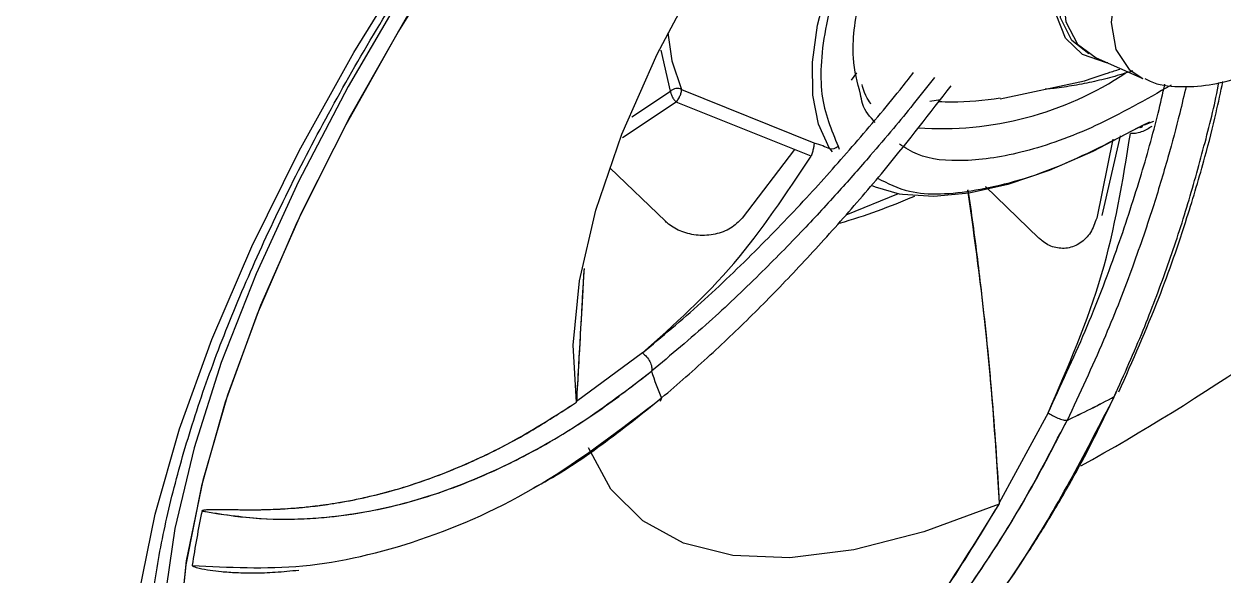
# Model space of a CAD drawing. Header units: inches. Extents: x 2 to 86, y -22 to 129.
# Drawn here: x 17.975 to 19.499, y 66.88 to 67.581 of the extents above; entities that cross this region are included whole.
import ezdxf

# ---------------------------------------------------------------- set-up
doc = ezdxf.new("R2010")
doc.units = ezdxf.units.IN
doc.header["$MEASUREMENT"] = 0
doc.layers.add('BDIM_CYAN', color=4, linetype='Continuous')

# ---------------------------------------------------------------- blocks, each defined once
blk = doc.blocks.new('2020 RHYTHM')
at = {"layer": 'BDIM_CYAN', "color": 3}
for p, q in [((16.4237, 66.5099), (16.4119, 66.562)), ((16.9648, 66.5521), (17.024, 66.5261)), ((16.6599, 66.5332), (16.6531, 66.524)), ((16.4376, 66.5121), (16.606, 66.4443)), ((16.8428, 66.5002), (16.9499, 66.5231)), ((16.4309, 66.4958), (16.3624, 66.4503)), ((16.3743, 66.4771), (16.4237, 66.5099)), ((16.6023, 66.4273), (16.4309, 66.4958)), ((16.7532, 66.4971), (16.7666, 66.4994)), ((17.0239, 66.4666), (17.0329, 66.471)), ((17.0263, 66.4669), (17.0378, 66.4715)), ((16.995, 66.453), (16.9717, 66.3518)), ((16.5811, 66.4357), (16.5147, 66.3482)), ((16.6256, 66.4368), (16.629, 66.4329)), ((16.6368, 66.44), (16.6381, 66.436)), ((16.9857, 66.4487), (16.9653, 66.3483)), ((16.4172, 66.3444), (16.3467, 66.4125)), ((16.6468, 66.3526), (16.7135, 66.3796)), ((16.8919, 66.3229), (16.8239, 66.3887)), ((16.3881, 66.1771), (16.3041, 66.1155)), ((16.3881, 66.1771), (16.3041, 66.1155)), ((16.4123, 66.1198), (16.4104, 66.1154)), ((16.9877, 66.1214), (16.9903, 66.1283)), ((16.9035, 66.1009), (16.8414, 65.9864)), ((16.9035, 66.1009), (16.8414, 65.9864)), ((16.8414, 65.9864), (16.8415, 65.9848)), ((16.8414, 65.9864), (16.8415, 65.9848))]:
    blk.add_line(p, q, dxfattribs=at)
at = {"layer": 'BDIM_CYAN', "color": 3, "flags": 128}
for points in [[(15.7478, 65.8698), (15.7685, 65.9721), (15.7995, 66.0804), (15.8405, 66.1941), (15.8914, 66.3123), (15.9517, 66.4341), (16.021, 66.5588), (16.0989, 66.6854), (16.1848, 66.8131), (16.278, 66.941), (16.378, 67.0681), (16.484, 67.1937), (16.5953, 67.3167), (16.7111, 67.4364), (16.8305, 67.5518), (16.9529, 67.6623), (17.0772, 67.7669), (17.2027, 67.8651)], [(17.1442, 67.8056), (17.0218, 67.707), (16.9008, 67.6021), (16.7822, 67.4919), (16.6668, 67.3771), (16.5554, 67.2584), (16.4488, 67.1368), (16.3479, 67.0131), (16.2532, 66.8883), (16.1656, 66.7632), (16.0855, 66.6387), (16.0137, 66.5157), (15.9507, 66.3951), (15.8968, 66.2778), (15.8524, 66.1647), (15.818, 66.0564), (15.7937, 65.9539), (15.7797, 65.8578)], [(16.7653, 67.4474), (16.6502, 67.3307), (16.5394, 67.2104), (16.4338, 67.0874), (16.3341, 66.9625), (16.2411, 66.8367), (16.1555, 66.7109), (16.0778, 66.5861), (16.0087, 66.4632), (15.9487, 66.343), (15.8983, 66.2265), (15.8577, 66.1146), (15.8273, 66.008), (15.8074, 65.9076), (15.798, 65.8141)], [(16.6668, 67.3771), (16.5554, 67.2584), (16.4489, 67.1368), (16.3479, 67.0132), (16.2532, 66.8883), (16.1656, 66.7632), (16.0855, 66.6387), (16.0137, 66.5157), (15.9507, 66.3951), (15.8968, 66.2778), (15.8524, 66.1647), (15.818, 66.0564), (15.7937, 65.9539), (15.7797, 65.8578), (15.7761, 65.7689), (15.783, 65.6878), (15.8003, 65.615), (15.8278, 65.5511), (15.8654, 65.4966), (15.8842, 65.4765)], [(16.675, 67.3565), (16.5617, 67.2353), (16.4535, 67.111), (16.3513, 66.9846), (16.2558, 66.8572), (16.1677, 66.7296), (16.0878, 66.6029), (16.0166, 66.4779), (15.9547, 66.3557), (15.9025, 66.2372), (15.8605, 66.1233), (15.829, 66.0148), (15.8081, 65.9126), (15.7981, 65.8175)], [(16.9795, 66.5457), (16.9779, 66.5459), (16.9471, 66.5565), (16.9255, 66.5772), (16.9139, 66.6075), (16.9126, 66.6463), (16.9218, 66.6922), (16.941, 66.7437), (16.9697, 66.799), (17.0069, 66.8563), (17.0513, 66.9136), (17.1013, 66.9689)], [(16.9553, 66.5572), (16.9336, 66.5744), (16.9194, 66.6031), (16.9161, 66.641), (16.9236, 66.6866), (16.9419, 66.7383), (16.9701, 66.7943), (17.0073, 66.8525), (17.0522, 66.9109), (17.103, 66.9673)], [(17.1062, 66.9594), (17.0558, 66.9032), (17.0115, 66.845), (16.9748, 66.7871), (16.9472, 66.7315), (16.9295, 66.6803), (16.9224, 66.6352), (16.9263, 66.5979), (16.9409, 66.5697), (16.9648, 66.5521)], [(17.1573, 66.9099), (17.1084, 66.8552), (17.0656, 66.7987), (17.0306, 66.7425), (17.0047, 66.6889), (16.989, 66.6398), (16.9839, 66.5971), (16.9898, 66.5626), (17.0064, 66.5375), (17.024, 66.5261)], [(16.304, 66.1144), (16.2997, 66.1869), (16.308, 66.2686), (16.3288, 66.3584), (16.3619, 66.455), (16.4068, 66.557), (16.463, 66.6631), (16.5295, 66.7719), (16.6055, 66.8817)], [(16.304, 66.1144), (16.2997, 66.1869), (16.308, 66.2686), (16.3288, 66.3584), (16.3619, 66.455), (16.4068, 66.557), (16.463, 66.6631), (16.5295, 66.7719), (16.6055, 66.8817)], [(16.6256, 66.4368), (16.6118, 66.4679), (16.6046, 66.5048), (16.6041, 66.5469), (16.6104, 66.5938), (16.6234, 66.6448), (16.6428, 66.6993), (16.6686, 66.7567), (16.6912, 66.8001)], [(16.4203, 66.584), (16.4252, 66.5485), (16.4376, 66.5121)], [(17.0183, 66.4637), (16.9604, 66.4333), (16.9048, 66.4091), (16.8522, 66.3913), (16.8032, 66.3802), (16.7585, 66.3758), (16.7186, 66.3784), (16.7148, 66.3791)], [(16.7148, 66.3791), (16.6841, 66.3878), (16.6789, 66.39)], [(16.8415, 65.9848), (16.7458, 65.9496), (16.6567, 65.9268), (16.5753, 65.9167), (16.5028, 65.9196), (16.4402, 65.9352), (16.3883, 65.9635), (16.3478, 66.004), (16.3194, 66.0562)], [(16.8415, 65.9848), (16.7458, 65.9496), (16.6567, 65.9268), (16.5753, 65.9167), (16.5028, 65.9196), (16.4402, 65.9352), (16.3883, 65.9635), (16.3478, 66.004), (16.3194, 66.0562)]]:
    blk.add_lwpolyline(points, dxfattribs=at)
at = {"layer": 'BDIM_CYAN', "color": 3}
for centre, radius, start, end in [((15.638, 68.3967), 2.7007, 298.9478, 321.7338), ((16.7682, 66.8847), 0.4225, 265.9111, 303.6697), ((16.6281, 66.4491), 0.0125, 258.5863, 313.7349), ((16.4007, 67.1481), 0.8405, 286.4415, 293.3662), ((16.6181, 66.2155), 0.227, 195.7418, 204.9569), ((16.3211, 67.3734), 1.4183, 295.3182, 298.0332), ((16.321, 67.3735), 1.4185, 295.3183, 298.0331), ((16.8988, 65.7484), 1.0946, 167.9966, 171.6674), ((16.8988, 65.7484), 1.0946, 167.997, 171.6674)]:
    blk.add_arc(centre, radius, start, end, dxfattribs=at)
for points, knots in [([(19.6998, 67.8234), (19.753, 67.9322), (19.7962, 68.0363), (19.8627, 68.2358), (19.8861, 68.3312), (19.9024, 68.4449), (19.9051, 68.4674), (19.9089, 68.5115), (19.9102, 68.5331), (19.912, 68.5966), (19.9106, 68.6373), (19.8988, 68.7542), (19.8807, 68.8254), (19.8453, 68.9059), (19.8376, 68.9215), (19.821, 68.9519), (19.812, 68.9667), (19.7834, 69.0092), (19.7621, 69.0355), (19.6916, 69.1079), (19.6358, 69.148), (19.5555, 69.1876), (19.5389, 69.195), (19.5047, 69.2087), (19.487, 69.2151), (19.4327, 69.2324), (19.3948, 69.2417), (19.2763, 69.2628), (19.1909, 69.2681), (19.0536, 69.2626), (19.0063, 69.2586), (18.933, 69.2492), (18.9081, 69.2454), (18.8579, 69.2369), (18.8326, 69.2321), (18.7047, 69.2052), (18.5986, 69.1752), (18.3792, 69.0981), (18.2659, 69.0512), (18.0317, 68.9397), (17.9135, 68.8764), (17.6753, 68.7356), (17.5552, 68.6581), (17.4037, 68.552), (17.3734, 68.5303), (17.3126, 68.4861), (17.282, 68.4634), (17.1908, 68.3946), (17.1305, 68.3474), (16.9509, 68.202), (16.833, 68.1), (16.6588, 67.9396), (16.6011, 67.8848), (16.5154, 67.8008), (16.4869, 67.7725), (16.4302, 67.7152), (16.402, 67.6863), (16.263, 67.5414), (16.1563, 67.4232), (15.9517, 67.1824), (15.8539, 67.0598), (15.7374, 66.9037), (15.7143, 66.8723), (15.6691, 66.8096), (15.647, 66.7784), (15.5818, 66.6847), (15.54, 66.6224), (15.4197, 66.4362), (15.3461, 66.3128), (15.2625, 66.1595), (15.2462, 66.1289), (15.2145, 66.0678), (15.199, 66.0372), (15.1541, 65.946), (15.1262, 65.8861), (15.0488, 65.7093), (15.0053, 65.5951), (14.9521, 65.4294), (14.9365, 65.3751), (14.916, 65.2951), (14.9097, 65.2686), (14.8982, 65.2163), (14.8929, 65.1904), (14.8695, 65.0632), (14.8596, 64.968), (14.8569, 64.7905), (14.8641, 64.7083), (14.8842, 64.6142), (14.8888, 64.5957), (14.899, 64.5601), (14.9046, 64.5428), (14.9231, 64.4926), (14.9374, 64.4614), (14.9866, 64.3745), (15.0275, 64.3254), (15.0889, 64.2755), (15.1017, 64.2661), (15.1283, 64.2485), (15.1422, 64.2402), (15.1851, 64.2175), (15.2155, 64.2049), (15.3116, 64.1748), (15.3823, 64.1649), (15.4983, 64.1652), (15.5387, 64.1679), (15.6017, 64.1757), (15.6232, 64.1789), (15.6667, 64.1867), (15.6888, 64.1912), (15.8003, 64.2166), (15.894, 64.2466), (16.0902, 64.3248), (16.1927, 64.3729), (16.2999, 64.4301)], [0, 0, 0, 0, 0.03125, 0.03125, 0.0625, 0.0625, 0.070313, 0.070313, 0.078125, 0.078125, 0.09375, 0.09375, 0.125, 0.125, 0.132813, 0.132813, 0.140625, 0.140625, 0.15625, 0.15625, 0.1875, 0.1875, 0.195313, 0.195313, 0.203125, 0.203125, 0.21875, 0.21875, 0.25, 0.25, 0.265625, 0.265625, 0.273438, 0.273438, 0.28125, 0.28125, 0.3125, 0.3125, 0.34375, 0.34375, 0.375, 0.375, 0.40625, 0.40625, 0.414063, 0.414063, 0.421875, 0.421875, 0.4375, 0.4375, 0.46875, 0.46875, 0.484375, 0.484375, 0.492188, 0.492188, 0.5, 0.5, 0.53125, 0.53125, 0.5625, 0.5625, 0.570313, 0.570313, 0.578125, 0.578125, 0.59375, 0.59375, 0.625, 0.625, 0.632813, 0.632813, 0.640625, 0.640625, 0.65625, 0.65625, 0.6875, 0.6875, 0.703125, 0.703125, 0.710938, 0.710938, 0.71875, 0.71875, 0.75, 0.75, 0.78125, 0.78125, 0.789063, 0.789063, 0.796875, 0.796875, 0.8125, 0.8125, 0.84375, 0.84375, 0.851563, 0.851563, 0.859375, 0.859375, 0.875, 0.875, 0.90625, 0.90625, 0.921875, 0.921875, 0.929688, 0.929688, 0.9375, 0.9375, 0.96875, 0.96875, 1, 1, 1, 1]), ([(19.6997, 67.8234), (19.6255, 67.6716), (19.5436, 67.5126), (19.4044, 67.2657), (19.3553, 67.182), (19.2769, 67.0546), (19.25, 67.0118), (19.1945, 66.9257), (19.1658, 66.8822), (19.0194, 66.6656), (18.8922, 66.4944), (18.6844, 66.2424), (18.6122, 66.1592), (18.4994, 66.0358), (18.461, 65.9948), (18.3827, 65.9135), (18.3431, 65.8733), (18.1433, 65.6762), (17.9774, 65.5288), (17.7635, 65.3563), (17.7204, 65.3223), (17.6336, 65.2556), (17.5898, 65.2228), (17.459, 65.127), (17.3722, 65.0663), (17.1994, 64.9506), (17.1135, 64.8955), (16.9858, 64.8166), (16.9434, 64.7908), (16.859, 64.7405), (16.8169, 64.7159), (16.6089, 64.5959), (16.4499, 64.51), (16.2999, 64.4301)], [0, 0, 0, 0, 0.125, 0.125, 0.1875, 0.1875, 0.21875, 0.21875, 0.25, 0.25, 0.375, 0.375, 0.4375, 0.4375, 0.46875, 0.46875, 0.5, 0.5, 0.625, 0.625, 0.65625, 0.65625, 0.6875, 0.6875, 0.75, 0.75, 0.8125, 0.8125, 0.84375, 0.84375, 0.875, 0.875, 1, 1, 1, 1]), ([(15.7932, 65.5706), (15.7866, 65.5879), (15.7731, 65.623), (15.7617, 65.6849), (15.7571, 65.7532), (15.7601, 65.8279), (15.7706, 65.9083), (15.7887, 65.9942), (15.8145, 66.0851), (15.8478, 66.1805), (15.8886, 66.2798), (15.9365, 66.3823), (15.9914, 66.4874), (16.0529, 66.5944), (16.1203, 66.7024), (16.1932, 66.8104), (16.2703, 66.917), (16.3494, 67.0196), (16.4257, 67.113), (16.4949, 67.1937), (16.5619, 67.2686), (16.6207, 67.3318), (16.6601, 67.3725), (16.6745, 67.3874)], [0, 0, 0, 0, 0.050832, 0.102841, 0.154353, 0.205687, 0.257008, 0.308395, 0.359895, 0.41151, 0.463219, 0.514989, 0.56677, 0.618496, 0.670068, 0.721324, 0.771963, 0.821311, 0.867412, 0.90597, 0.93823, 0.977467, 1, 1, 1, 1]), ([(16.7025, 66.7982), (16.6851, 66.765), (16.6469, 66.6922), (16.618, 66.5924), (16.6104, 66.5021), (16.628, 66.4605), (16.6368, 66.44)], [0, 0, 0, 0, 0.220003, 0.482172, 0.744341, 1, 1, 1, 1]), ([(16.6652, 66.506), (16.6613, 66.5207), (16.6521, 66.5546), (16.6613, 66.6265), (16.6861, 66.71), (16.7175, 66.7709), (16.7318, 66.7985)], [0, 0, 0, 0, 0.210081, 0.485295, 0.766348, 1, 1, 1, 1]), ([(17.0265, 66.526), (17.0287, 66.5248), (17.0416, 66.5176), (17.0697, 66.5147), (17.1073, 66.5165), (17.146, 66.5262), (17.1843, 66.5411), (17.2249, 66.5617), (17.2645, 66.5865), (17.3008, 66.613), (17.3329, 66.6392), (17.3614, 66.6648), (17.3798, 66.6832), (17.3876, 66.691)], [0, 0, 0, 0, 0.023245, 0.134696, 0.250821, 0.359858, 0.46333, 0.564535, 0.682099, 0.771345, 0.845955, 0.934445, 1, 1, 1, 1]), ([(16.3881, 66.1771), (16.4129, 66.1979), (16.4621, 66.2392), (16.5331, 66.3075), (16.5985, 66.3756), (16.6585, 66.4432), (16.7025, 66.4952), (16.7268, 66.5262), (16.7326, 66.5335)], [0, 0, 0, 0, 0.211679, 0.420267, 0.608236, 0.777668, 0.9478, 1, 1, 1, 1]), ([(16.7593, 66.5273), (16.7503, 66.5158), (16.733, 66.4939), (16.7057, 66.4609), (16.6744, 66.424), (16.6364, 66.3809), (16.5895, 66.3301), (16.5344, 66.274), (16.4698, 66.2127), (16.4241, 66.1744), (16.3996, 66.1539)], [0, 0, 0, 0, 0.078805, 0.151007, 0.234404, 0.345125, 0.471391, 0.62588, 0.800181, 1, 1, 1, 1]), ([(17.0109, 66.5356), (17.0023, 66.5329), (16.9852, 66.5275), (16.9593, 66.5213), (16.9336, 66.5164), (16.9139, 66.5135), (16.9027, 66.5126), (16.9, 66.5124)], [0, 0, 0, 0, 0.238833, 0.4733876, 0.7037156, 0.9298793, 1, 1, 1, 1]), ([(16.9499, 66.5231), (16.9595, 66.5264), (16.9731, 66.5311), (16.9899, 66.5363), (16.9948, 66.5379)], [0, 0, 0, 0, 0.706243, 1, 1, 1, 1]), ([(16.4123, 66.1198), (16.4329, 66.1377), (16.4727, 66.1721), (16.531, 66.2282), (16.5875, 66.2863), (16.6433, 66.3479), (16.7084, 66.4237), (16.7533, 66.4818), (16.7804, 66.5168)], [0, 0, 0, 0, 0.163473, 0.31437, 0.463571, 0.616452, 0.768556, 1, 1, 1, 1]), ([(16.4309, 66.4958), (16.4314, 66.4964), (16.4324, 66.4978), (16.4338, 66.5001), (16.4351, 66.5025), (16.4362, 66.5049), (16.437, 66.5072), (16.4375, 66.5091), (16.4378, 66.5109), (16.4377, 66.5116), (16.4376, 66.5121)], [0, 0, 0, 0, 0.12558, 0.250017, 0.370209, 0.500031, 0.615742, 0.750037, 0.85265, 1, 1, 1, 1]), ([(16.6784, 66.4935), (16.678, 66.4941), (16.6768, 66.4956), (16.6708, 66.5052), (16.6681, 66.5148), (16.6671, 66.5182)], [0, 0, 0, 0, 0.307006, 0.752837, 1, 1, 1, 1]), ([(17.0601, 66.5174), (17.0276, 66.499), (16.9621, 66.4619), (16.8728, 66.4303), (16.7968, 66.4189), (16.7435, 66.4236), (16.722, 66.4378), (16.7147, 66.4426)], [0, 0, 0, 0, 0.224769, 0.45313, 0.676745, 0.891434, 1, 1, 1, 1]), ([(16.9035, 66.1009), (16.9196, 66.1355), (16.9518, 66.2042), (16.9901, 66.304), (17.0203, 66.3964), (17.0403, 66.467), (17.0492, 66.5066), (17.052, 66.5189)], [0, 0, 0, 0, 0.247886, 0.492152, 0.712273, 0.910686, 1, 1, 1, 1]), ([(17.0791, 66.5163), (17.0764, 66.5048), (17.0693, 66.4747), (17.0555, 66.4231), (17.0355, 66.3567), (17.0088, 66.2792), (16.9735, 66.189), (16.9436, 66.1253), (16.9276, 66.0913)], [0, 0, 0, 0, 0.08203, 0.214787, 0.366184, 0.55142, 0.760412, 1, 1, 1, 1]), ([(16.9877, 66.1214), (17.0002, 66.1496), (17.0244, 66.2038), (17.0547, 66.2842), (17.0806, 66.3622), (17.1019, 66.4396), (17.1156, 66.4926), (17.1202, 66.5193), (17.1205, 66.5209)], [0, 0, 0, 0, 0.210119, 0.404074, 0.599354, 0.794262, 0.98786, 1, 1, 1, 1]), ([(16.9936, 66.1277), (17.0112, 66.1674), (17.0438, 66.2413), (17.0783, 66.341), (17.1014, 66.4194), (17.1163, 66.4771), (17.1229, 66.5089), (17.1257, 66.5222)], [0, 0, 0, 0, 0.299845, 0.558284, 0.754168, 0.897399, 1, 1, 1, 1]), ([(16.4237, 66.5099), (16.4237, 66.5095), (16.4237, 66.5086), (16.424, 66.5069), (16.4247, 66.505), (16.4253, 66.5037), (16.4256, 66.503)], [0, 0, 0, 0, 0.2500005, 0.5000006, 0.7500004, 1, 1, 1, 1]), ([(16.4256, 66.503), (16.4256, 66.503), (16.4256, 66.503), (16.4256, 66.503), (16.4257, 66.5029), (16.4257, 66.5028), (16.4259, 66.5025), (16.4262, 66.5019), (16.4269, 66.5008), (16.4284, 66.4985), (16.4299, 66.4968), (16.4309, 66.4958)], [0, 0, 0, 0, 0.001751, 0.004865, 0.015179, 0.030517, 0.061294, 0.123225, 0.248331, 0.501312, 1, 1, 1, 1]), ([(16.6839, 66.4701), (16.6773, 66.4771), (16.6682, 66.4865), (16.6659, 66.5019), (16.6652, 66.506)], [0, 0, 0, 0, 0.733147, 1, 1, 1, 1]), ([(16.7645, 66.4967), (16.77, 66.4965), (16.7961, 66.4953), (16.8221, 66.4986), (16.8427, 66.5013)], [0, 0, 0, 0, 0.209921, 1, 1, 1, 1]), ([(16.6867, 66.3992), (16.6995, 66.3927), (16.7321, 66.3761), (16.8096, 66.3805), (16.9101, 66.4074), (16.9863, 66.447), (17.0239, 66.4666)], [0, 0, 0, 0, 0.178748, 0.454783, 0.730818, 1, 1, 1, 1]), ([(17.0354, 66.4651), (17.0334, 66.4637), (17.0293, 66.4609), (17.022, 66.4578), (17.0145, 66.4558), (17.0103, 66.4559), (17.0082, 66.4559)], [0, 0, 0, 0, 0.25248, 0.505057, 0.754878, 1, 1, 1, 1]), ([(16.9035, 66.1009), (16.9287, 66.1589), (16.9789, 66.2741), (16.9985, 66.3956), (17.0082, 66.4559)], [0, 0, 0, 0, 0.503992, 1, 1, 1, 1]), ([(16.606, 66.4443), (16.6061, 66.444), (16.6062, 66.4432), (16.606, 66.4415), (16.6057, 66.4395), (16.6053, 66.4372), (16.6047, 66.4348), (16.604, 66.4322), (16.6032, 66.4296), (16.6026, 66.4281), (16.6023, 66.4273)], [0, 0, 0, 0, 0.131136, 0.260274, 0.38408, 0.500001, 0.615922, 0.739727, 0.868865, 1, 1, 1, 1]), ([(16.606, 66.4443), (16.6098, 66.4431), (16.6168, 66.4409), (16.6228, 66.4381), (16.6256, 66.4368)], [0, 0, 0, 0, 0.5398671, 1, 1, 1, 1]), ([(16.3881, 66.1771), (16.4282, 66.2129), (16.5076, 66.2841), (16.5709, 66.3798), (16.6023, 66.4273)], [0, 0, 0, 0, 0.503992, 1, 1, 1, 1]), ([(16.8013, 66.3841), (16.8099, 66.3219), (16.8281, 66.1897), (16.8368, 66.0568), (16.8414, 65.9864)], [0, 0, 0, 0, 0.470307, 1, 1, 1, 1]), ([(16.8017, 66.3842), (16.8038, 66.3697), (16.8101, 66.3257), (16.8182, 66.26), (16.8263, 66.1851), (16.8325, 66.1175), (16.8377, 66.0505), (16.8402, 66.0073), (16.8414, 65.9864)], [0, 0, 0, 0, 0.109845, 0.333255, 0.495785, 0.674554, 0.84265, 1, 1, 1, 1]), ([(16.5147, 66.3482), (16.5101, 66.3437), (16.5009, 66.3346), (16.4808, 66.3271), (16.459, 66.3256), (16.438, 66.3303), (16.4244, 66.3379), (16.4185, 66.3432), (16.4172, 66.3444)], [0, 0, 0, 0, 0.194941, 0.389849, 0.584536, 0.771915, 0.948108, 1, 1, 1, 1]), ([(16.9653, 66.3483), (16.963, 66.3419), (16.9584, 66.3292), (16.945, 66.3159), (16.9287, 66.3092), (16.9114, 66.3102), (16.8991, 66.3165), (16.8933, 66.3217), (16.8919, 66.3229)], [0, 0, 0, 0, 0.194941, 0.389849, 0.584536, 0.771915, 0.948108, 1, 1, 1, 1]), ([(16.3137, 66.2845), (16.3132, 66.2765), (16.3117, 66.2505), (16.3093, 66.2088), (16.3066, 66.1604), (16.3049, 66.1301), (16.3041, 66.1155)], [0, 0, 0, 0, 0.137334, 0.443192, 0.730789, 1, 1, 1, 1]), ([(16.3137, 66.2845), (16.3133, 66.279), (16.3099, 66.219), (16.3069, 66.1648), (16.3041, 66.1155)], [0, 0, 0, 0, 0.091887, 1, 1, 1, 1]), ([(15.7981, 65.1172), (15.8134, 65.1186), (15.8778, 65.1242), (15.9916, 65.1458), (16.1406, 65.182), (16.2914, 65.2305), (16.4417, 65.289), (16.5894, 65.3564), (16.7332, 65.431), (16.873, 65.5117), (17.0088, 65.5978), (17.1406, 65.6885), (17.2675, 65.7827), (17.3876, 65.8781), (17.4964, 65.97), (17.5893, 66.0527), (17.6738, 66.1314), (17.7476, 66.2027), (17.7959, 66.2518), (17.8163, 66.2724)], [0, 0, 0, 0, 0.020882, 0.088159, 0.158361, 0.230613, 0.303464, 0.375159, 0.445343, 0.513978, 0.581127, 0.646817, 0.710908, 0.772817, 0.83054, 0.879846, 0.91946, 0.966079, 1, 1, 1, 1]), ([(16.3881, 66.1771), (16.3899, 66.1756), (16.3936, 66.1724), (16.3977, 66.166), (16.4, 66.1594), (16.3997, 66.1557), (16.3996, 66.1539)], [0, 0, 0, 0, 0.2409965, 0.5, 0.7590036, 1, 1, 1, 1]), ([(16.3881, 66.1771), (16.3899, 66.1756), (16.3936, 66.1724), (16.3977, 66.166), (16.4, 66.1594), (16.3997, 66.1557), (16.3996, 66.1539)], [0, 0, 0, 0, 0.240961, 0.499951, 0.758968, 1, 1, 1, 1]), ([(15.8281, 65.9761), (15.8529, 65.9722), (15.8976, 65.9651), (15.9492, 65.9655), (15.9795, 65.9676), (15.9926, 65.9688), (16.0047, 65.9702), (16.0158, 65.9718), (16.0258, 65.9733), (16.0621, 65.9795), (16.1258, 65.9958), (16.2182, 66.0341), (16.3102, 66.0856), (16.37, 66.1313), (16.3996, 66.1539)], [0, 0, 0, 0, 0.143681, 0.258947, 0.284439, 0.307979, 0.329566, 0.3492, 0.36688, 0.382606, 0.540573, 0.696139, 0.849289, 1, 1, 1, 1]), ([(15.8281, 65.976), (15.8466, 65.973), (15.8876, 65.9662), (15.9492, 65.9648), (16.0127, 65.9703), (16.0712, 65.9815), (16.1342, 65.9999), (16.2003, 66.0263), (16.2683, 66.0619), (16.3349, 66.1037), (16.3773, 66.1366), (16.3996, 66.1539)], [0, 0, 0, 0, 0.107422, 0.238426, 0.342334, 0.449837, 0.545161, 0.666071, 0.783925, 0.886394, 1, 1, 1, 1]), ([(15.8157, 65.907), (15.862, 65.9045), (15.9546, 65.8994), (16.1042, 65.9342), (16.2595, 66.0025), (16.3614, 66.0807), (16.4123, 66.1198)], [0, 0, 0, 0, 0.250185, 0.500172, 0.750054, 1, 1, 1, 1]), ([(16.2489, 66.0053), (16.2523, 66.0071), (16.2814, 66.0222), (16.3365, 66.0591), (16.387, 66.0995), (16.4123, 66.1198)], [0, 0, 0, 0, 0.061934, 0.5308957, 1, 1, 1, 1]), ([(16.3852, 65.4062), (16.4473, 65.4561), (16.5715, 65.5559), (16.7375, 65.7296), (16.883, 65.9182), (16.9528, 66.0537), (16.9877, 66.1214)], [0, 0, 0, 0, 0.2501852, 0.5001719, 0.7500543, 1, 1, 1, 1]), ([(16.3853, 65.4062), (16.4377, 65.4479), (16.5295, 65.5211), (16.6521, 65.6398), (16.7383, 65.7351), (16.8019, 65.815), (16.8456, 65.8746), (16.883, 65.9303), (16.9156, 65.9835), (16.951, 66.0454), (16.9736, 66.0922), (16.9877, 66.1214)], [0, 0, 0, 0, 0.210546, 0.368628, 0.533185, 0.613167, 0.691442, 0.768096, 0.827975, 0.892833, 1, 1, 1, 1]), ([(15.8281, 65.9761), (15.8281, 65.9761), (15.8281, 65.9762), (15.8282, 65.9763), (15.8283, 65.9764), (15.8284, 65.9765), (15.8285, 65.9766), (15.8287, 65.9768), (15.8293, 65.977), (15.8302, 65.9773), (15.8341, 65.9781), (15.84, 65.9781), (15.8488, 65.9782), (15.8585, 65.978), (15.8717, 65.9778), (15.8888, 65.9776), (15.9102, 65.9778), (15.935, 65.9789), (15.9612, 65.9811), (15.9897, 65.9846), (16.0215, 65.99), (16.063, 65.9996), (16.1166, 66.0159), (16.1791, 66.0416), (16.2432, 66.0747), (16.2843, 66.1015), (16.304, 66.1144)], [0, 0, 0, 0, 0.000231, 0.000437, 0.000628, 0.000819, 0.001023, 0.001252, 0.001812, 0.00345, 0.005859, 0.023596, 0.040537, 0.061853, 0.087513, 0.12771, 0.17519, 0.229807, 0.291388, 0.346437, 0.414944, 0.495682, 0.609911, 0.750097, 0.879926, 1, 1, 1, 1]), ([(15.8281, 65.976), (15.8281, 65.9761), (15.8282, 65.9762), (15.8283, 65.9764), (15.8284, 65.9765), (15.8285, 65.9766), (15.8286, 65.9767), (15.8291, 65.9769), (15.8299, 65.9772), (15.8332, 65.978), (15.8385, 65.9781), (15.8467, 65.9782), (15.8563, 65.978), (15.8715, 65.9778), (15.8937, 65.9775), (15.9247, 65.9782), (15.9516, 65.9801), (15.9726, 65.9825), (15.9862, 65.9843), (16.0029, 65.9868), (16.0216, 65.9903), (16.0402, 65.9944), (16.0562, 65.9983), (16.0916, 66.0079), (16.147, 66.0272), (16.2256, 66.0641), (16.2775, 66.0974), (16.304, 66.1144)], [0, 0, 0, 0, 0.000398, 0.000573, 0.000745, 0.000925, 0.001123, 0.001597, 0.002962, 0.004966, 0.019763, 0.036002, 0.056943, 0.082557, 0.136076, 0.204695, 0.288001, 0.312131, 0.341616, 0.376394, 0.419695, 0.461435, 0.49507, 0.520705, 0.6845, 0.838921, 1, 1, 1, 1]), ([(16.9035, 66.1009), (16.9053, 66.0997), (16.9092, 66.0972), (16.9161, 66.094), (16.9228, 66.0918), (16.9261, 66.0914), (16.9276, 66.0913)], [0, 0, 0, 0, 0.240996, 0.5, 0.759004, 1, 1, 1, 1]), ([(16.9035, 66.1009), (16.9053, 66.0997), (16.9092, 66.0972), (16.9161, 66.094), (16.9228, 66.0918), (16.9261, 66.0914), (16.9276, 66.0913)], [0, 0, 0, 0, 0.240961, 0.499951, 0.758968, 1, 1, 1, 1]), ([(16.3175, 65.3938), (16.3534, 65.4207), (16.418, 65.4692), (16.4859, 65.5277), (16.5241, 65.5625), (16.5404, 65.5777), (16.5552, 65.5918), (16.5686, 65.6047), (16.5805, 65.6164), (16.6232, 65.659), (16.6939, 65.7354), (16.7845, 65.8503), (16.864, 65.9689), (16.9065, 66.0507), (16.9276, 66.0913)], [0, 0, 0, 0, 0.143689, 0.258956, 0.284448, 0.307987, 0.329573, 0.349205, 0.366882, 0.382606, 0.540573, 0.696139, 0.849289, 1, 1, 1, 1]), ([(16.3175, 65.3938), (16.3444, 65.4138), (16.4041, 65.4583), (16.4865, 65.5276), (16.5659, 65.6009), (16.6338, 65.67), (16.7017, 65.7462), (16.7673, 65.828), (16.8281, 65.915), (16.8822, 66.0024), (16.912, 66.0607), (16.9276, 66.0913)], [0, 0, 0, 0, 0.1074866, 0.2385696, 0.3425274, 0.4500533, 0.5454077, 0.6662816, 0.7841096, 0.8864892, 1, 1, 1, 1]), ([(16.3175, 65.3938), (16.3174, 65.3938), (16.3173, 65.3938), (16.3173, 65.3938), (16.3173, 65.3939), (16.3173, 65.394), (16.3174, 65.3941), (16.3177, 65.3945), (16.3184, 65.3953), (16.322, 65.3989), (16.3291, 65.4049), (16.3402, 65.4143), (16.3537, 65.4256), (16.3701, 65.4395), (16.3895, 65.4561), (16.4149, 65.4781), (16.4488, 65.5083), (16.4911, 65.5476), (16.5417, 65.5971), (16.602, 65.66), (16.6743, 65.7428), (16.7594, 65.8519), (16.812, 65.9372), (16.8415, 65.9848)], [0, 0, 0, 0, 0.000416, 0.0006, 0.00078, 0.000969, 0.001177, 0.001677, 0.003122, 0.005243, 0.020905, 0.037848, 0.05999, 0.087307, 0.118997, 0.156131, 0.213741, 0.290149, 0.37321, 0.479469, 0.616934, 0.78586, 1, 1, 1, 1]), ([(16.3175, 65.3938), (16.3174, 65.3938), (16.3174, 65.3938), (16.3173, 65.3938), (16.3173, 65.3939), (16.3173, 65.394), (16.3174, 65.3941), (16.3177, 65.3945), (16.3184, 65.3953), (16.3218, 65.3987), (16.3287, 65.4045), (16.3393, 65.4136), (16.3523, 65.4245), (16.3726, 65.4416), (16.4022, 65.4669), (16.4425, 65.5026), (16.4765, 65.534), (16.5026, 65.5589), (16.5194, 65.5754), (16.5397, 65.5955), (16.562, 65.6184), (16.5838, 65.6414), (16.602, 65.6611), (16.6419, 65.7052), (16.7007, 65.7756), (16.7749, 65.8757), (16.8163, 65.9438), (16.8368, 65.9774)], [0, 0, 0, 0, 0.000405, 0.000583, 0.000758, 0.000942, 0.001144, 0.00163, 0.003031, 0.005088, 0.020276, 0.036942, 0.058426, 0.0847, 0.138326, 0.206808, 0.289745, 0.314276, 0.344083, 0.379105, 0.422971, 0.465362, 0.499266, 0.524791, 0.691123, 0.84784, 1, 1, 1, 1]), ([(15.9513, 65.9006), (15.9412, 65.8996), (15.922, 65.8976), (15.8955, 65.8968), (15.8728, 65.8972), (15.8492, 65.8988), (15.831, 65.9012), (15.8193, 65.9045), (15.8165, 65.9059), (15.8159, 65.9065), (15.8157, 65.9068), (15.8157, 65.907), (15.8157, 65.907)], [0, 0, 0, 0, 0.209395, 0.396308, 0.559898, 0.699652, 0.915841, 0.974247, 0.99105, 0.996443, 0.998434, 1, 1, 1, 1])]:
    blk.add_open_spline(points, degree=3, knots=knots, dxfattribs=at)
for points in [[(16.4376, 66.5121), (16.4365, 66.5125), (16.4342, 66.5134), (16.4304, 66.5133), (16.4267, 66.5123), (16.4247, 66.5107), (16.4237, 66.5099)], [(17.0239, 66.4666), (17.0237, 66.466), (17.0232, 66.4647), (17.0219, 66.4637), (17.0203, 66.4632), (17.019, 66.4636), (17.0183, 66.4637)]]:
    blk.add_open_spline(points, degree=3, dxfattribs=at)

msp = doc.modelspace()

# ---------------------------------------------------------------- block references
msp.add_blockref('2020 RHYTHM', (2.3733, 0.9854))

doc.saveas('drawing.dxf')
